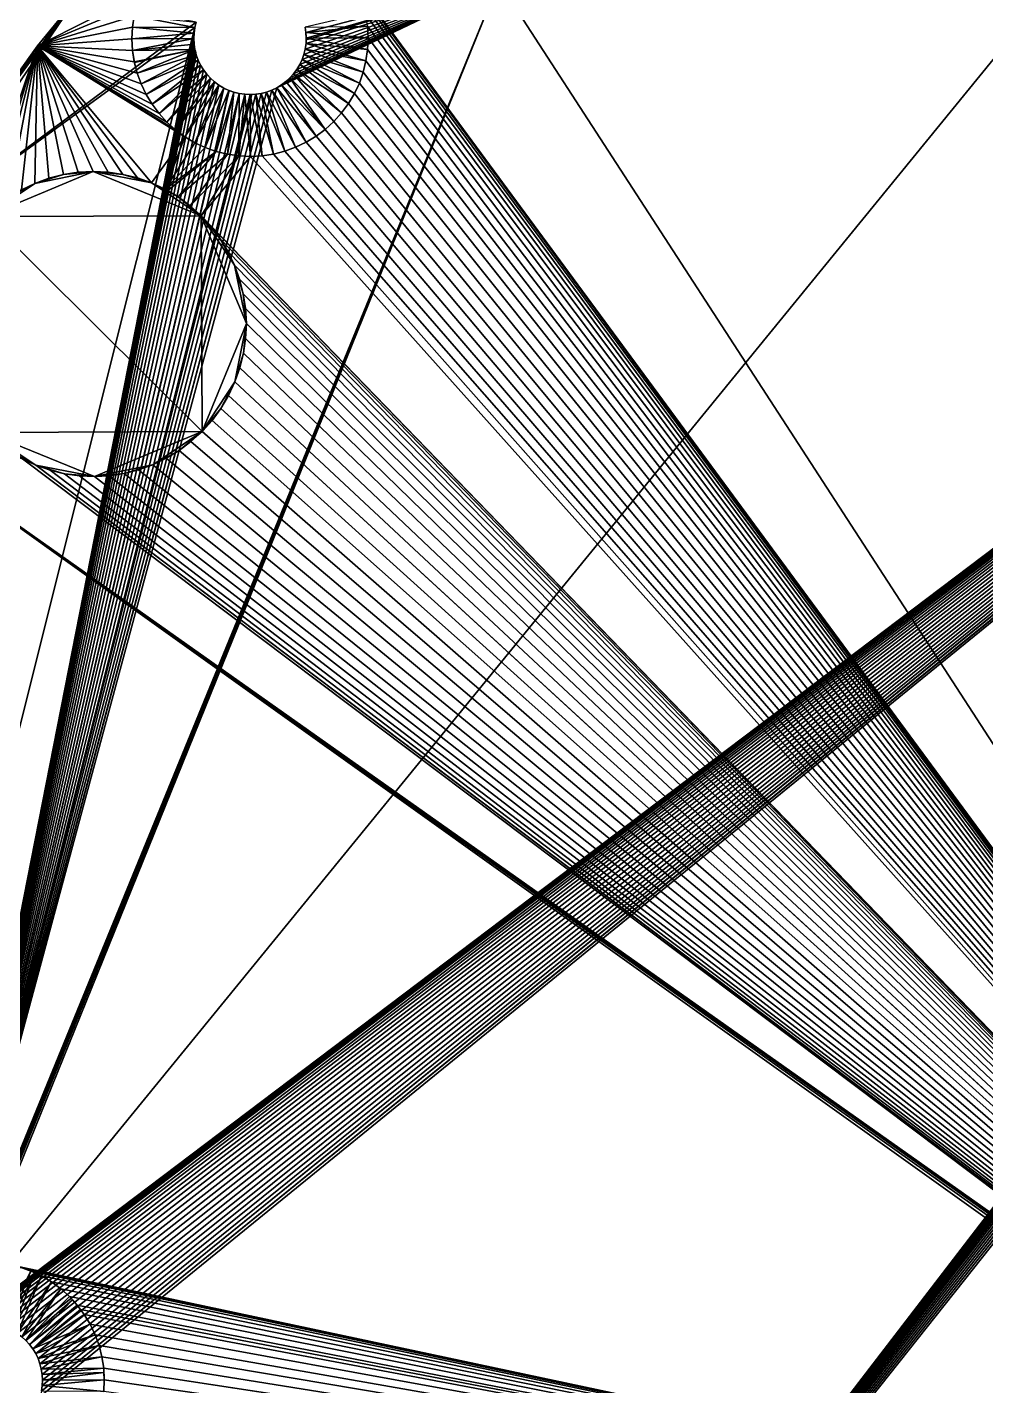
# Model space of a CAD drawing. Extents: x -90 to 90, y -51 to 49.
# Drawn here: x -67.34 to -41.26, y -10.29 to 26.67 of the extents above; entities that cross this region are included whole.
import ezdxf

# ---------------------------------------------------------------- set-up
doc = ezdxf.new("R2010")
doc.units = 0

msp = doc.modelspace()

# ---------------------------------------------------------------- linework, layer by layer
for points in [[(-69.427, -8.961, 2), (-8.214, 37.324, 2), (-21.964, 49.2, 2)], [(-69.427, -8.961, 2), (-21.964, 49.2, 2), (-54.504, 27.905, 2)], [(-25.421, -16.936, 0), (-54.504, 27.905, 0), (-28.577, 48.347, 0)], [(-69.427, -8.961, 2), (-69.306, -8.871, 2), (-8.214, 37.324, 2)], [(-69.306, -8.871, 2), (-69.247, -8.835, 2), (-8.214, 37.324, 2)], [(-69.247, -8.835, 2), (-69.178, -8.793, 2), (-8.214, 37.324, 2)], [(-69.178, -8.793, 2), (-69.042, -8.728, 2), (-8.214, 37.324, 2)], [(-69.042, -8.728, 2), (-68.901, -8.677, 2), (-8.214, 37.324, 2)], [(-68.901, -8.677, 2), (-68.883, -8.673, 2), (-8.214, 37.324, 2)], [(-68.883, -8.673, 2), (-68.756, -8.64, 2), (-8.214, 37.324, 2)], [(-68.756, -8.64, 2), (-68.607, -8.618, 2), (-8.214, 37.324, 2)], [(-68.607, -8.618, 2), (-68.457, -8.61, 2), (-8.214, 37.324, 2)], [(-68.457, -8.61, 2), (-68.307, -8.616, 2), (-8.214, 37.324, 2)], [(-68.307, -8.616, 2), (-68.159, -8.638, 2), (-8.214, 37.324, 2)], [(-68.159, -8.638, 2), (-68.013, -8.674, 2), (-8.214, 37.324, 2)], [(-68.013, -8.674, 2), (-67.871, -8.724, 2), (-8.214, 37.324, 2)], [(-67.871, -8.724, 2), (-67.735, -8.788, 2), (-8.214, 37.324, 2)], [(-67.735, -8.788, 2), (-67.606, -8.864, 2), (-8.214, 37.324, 2)], [(-67.606, -8.864, 2), (-67.485, -8.953, 2), (-8.214, 37.324, 2)], [(-67.485, -8.953, 2), (-67.374, -9.054, 2), (-8.214, 37.324, 2)], [(-67.374, -9.054, 2), (-67.273, -9.165, 2), (-8.214, 37.324, 2)], [(-67.273, -9.165, 2), (-67.183, -9.285, 2), (-8.214, 37.324, 2)], [(-67.183, -9.285, 2), (-67.105, -9.413, 2), (-8.214, 37.324, 2)], [(-67.105, -9.413, 2), (-67.04, -9.549, 2), (-8.214, 37.324, 2)], [(-67.04, -9.549, 2), (-66.989, -9.69, 2), (-8.214, 37.324, 2)], [(-66.989, -9.69, 2), (-66.952, -9.835, 2), (-8.214, 37.324, 2)], [(-66.986, -10.578, 2), (-63.477, -34.648, 2), (-8.425, 37.112, 2)], [(-66.95, -10.432, 2), (-66.986, -10.578, 2), (-8.425, 37.112, 2)], [(-66.952, -9.835, 2), (-66.929, -9.984, 2), (-8.214, 37.324, 2)], [(-66.95, -10.432, 2), (-8.425, 37.112, 2), (-8.324, 37.223, 2)], [(-66.928, -10.284, 2), (-66.95, -10.432, 2), (-8.324, 37.223, 2)], [(-66.929, -9.984, 2), (-66.922, -10.134, 2), (-8.214, 37.324, 2)], [(-66.928, -10.284, 2), (-8.324, 37.223, 2), (-8.214, 37.324, 2)], [(-66.922, -10.134, 2), (-66.928, -10.284, 2), (-8.214, 37.324, 2)], [(-63.477, -34.648, 2), (-8.514, 36.991, 2), (-8.425, 37.112, 2)], [(-63.477, -34.648, 2), (-8.591, 36.862, 2), (-8.514, 36.991, 2)], [(-63.477, -34.648, 2), (-8.654, 36.726, 2), (-8.591, 36.862, 2)], [(-63.477, -34.648, 2), (-8.704, 36.584, 2), (-8.654, 36.726, 2)], [(-63.477, -34.648, 2), (-8.74, 36.438, 2), (-8.704, 36.584, 2)], [(-63.477, -34.648, 2), (-8.762, 36.29, 2), (-8.74, 36.438, 2)], [(-63.477, -34.648, 2), (-8.768, 36.14, 2), (-8.762, 36.29, 2)], [(-63.477, -34.648, 2), (-8.761, 35.99, 2), (-8.768, 36.14, 2)], [(-63.477, -34.648, 2), (-8.738, 35.841, 2), (-8.761, 35.99, 2)], [(-63.477, -34.648, 2), (-8.701, 35.696, 2), (-8.738, 35.841, 2)], [(-63.477, -34.648, 2), (-8.65, 35.555, 2), (-8.701, 35.696, 2)], [(-63.477, -34.648, 2), (-8.585, 35.419, 2), (-8.65, 35.555, 2)], [(-63.477, -34.648, 2), (-8.507, 35.291, 2), (-8.585, 35.419, 2)], [(-63.477, -34.648, 2), (-8.418, 35.17, 2), (-8.507, 35.291, 2)], [(-63.477, -34.648, 2), (-8.316, 35.059, 2), (-8.418, 35.17, 2)], [(-63.477, -34.648, 2), (-8.205, 34.959, 2), (-8.316, 35.059, 2)], [(-63.477, -34.648, 2), (-2.705, 26.198, 2), (-8.205, 34.959, 2)], [(-67.053, 26.169, 0), (-66.003, 27.457, 0), (-65.073, 28.424, 0)], [(-67.053, 26.169, 0), (-65.073, 28.424, 0), (-64.248, 27.587, 0)], [(-25.421, -16.936, 0), (-58.447, 27.894, 0), (-58.61, 28.164, 0)], [(-25.421, -16.936, 0), (-58.61, 28.164, 0), (-54.504, 27.905, 0)], [(-69.867, -9.559, 2), (-69.804, -9.423, 2), (-54.504, 27.905, 2)], [(-69.867, -9.559, 2), (-54.504, 27.905, 2), (-60.549, 25.022, 2)], [(-69.804, -9.423, 2), (-69.727, -9.294, 2), (-54.504, 27.905, 2)], [(-69.727, -9.294, 2), (-69.638, -9.173, 2), (-54.504, 27.905, 2)], [(-69.638, -9.173, 2), (-69.624, -9.158, 2), (-54.504, 27.905, 2)], [(-69.624, -9.158, 2), (-69.537, -9.062, 2), (-54.504, 27.905, 2)], [(-69.537, -9.062, 2), (-69.441, -8.974, 2), (-54.504, 27.905, 2)], [(-69.441, -8.974, 2), (-69.427, -8.961, 2), (-54.504, 27.905, 2)], [(-54.504, 27.905, 2), (-60.42, 25.1, 2), (-60.549, 25.022, 2)], [(-54.504, 27.905, 2), (-60.3, 25.19, 2), (-60.42, 25.1, 2)], [(-54.504, 27.905, 2), (-60.189, 25.291, 2), (-60.3, 25.19, 2)], [(-54.504, 27.905, 2), (-60.089, 25.403, 2), (-60.189, 25.291, 2)], [(-54.504, 27.905, 2), (-60, 25.524, 2), (-60.089, 25.403, 2)], [(-54.504, 27.905, 2), (-59.923, 25.653, 2), (-60, 25.524, 2)], [(-54.504, 27.905, 2), (-59.859, 25.789, 2), (-59.923, 25.653, 2)], [(-54.504, 27.905, 2), (-59.809, 25.93, 2), (-59.859, 25.789, 2)], [(-54.504, 27.905, 2), (-59.773, 26.076, 2), (-59.809, 25.93, 2)], [(-54.504, 27.905, 2), (-59.776, 26.673, 2), (-59.753, 26.525, 2)], [(-54.504, 27.905, 2), (-59.752, 26.225, 2), (-59.773, 26.076, 2)], [(-54.504, 27.905, 2), (-59.753, 26.525, 2), (-59.745, 26.375, 2)], [(-54.504, 27.905, 2), (-59.747, 26.326, 2), (-59.752, 26.225, 2)], [(-54.504, 27.905, 2), (-59.745, 26.375, 2), (-59.747, 26.326, 2)], [(-25.421, -16.936, 0), (-58.311, 27.61, 0), (-58.447, 27.894, 0)], [(-66.003, 27.457, 2), (-68.738, 23.72, 2), (-70.21, 21.256, 2)], [(-62.741, 26.808, 2), (-66.003, 27.457, 2), (-70.21, 21.256, 2)], [(-66.003, 27.457, 2), (-68.234, 24.523, 2), (-68.738, 23.72, 2)], [(-66.003, 27.457, 2), (-67.053, 26.169, 2), (-68.234, 24.523, 2)], [(-67.053, 26.169, 0), (-64.248, 27.587, 0), (-64.353, 27.29, 0)], [(-66.003, 27.457, 0), (-67.053, 26.169, 0), (-67.053, 26.169, 2)], [(-66.003, 27.457, 0), (-67.053, 26.169, 2), (-66.003, 27.457, 2)], [(-25.421, -16.936, 0), (-58.204, 27.313, 0), (-58.311, 27.61, 0)], [(-67.053, 26.169, 0), (-64.353, 27.29, 0), (-64.429, 26.984, 0)], [(-67.053, 26.169, 0), (-64.429, 26.984, 0), (-64.474, 26.672, 0)], [(-62.777, 26.662, 1.2), (-64.474, 26.672, 0), (-64.429, 26.984, 0)], [(-62.741, 26.808, 1.2), (-62.777, 26.662, 1.2), (-64.429, 26.984, 0)], [(-25.609, -16.684, 0), (-58.126, 27.008, 0), (-58.204, 27.313, 0)], [(-25.421, -16.936, 0), (-25.609, -16.684, 0), (-58.204, 27.313, 0)], [(-25.609, -16.684, 0), (-58.079, 26.696), (-58.126, 27.008, 0)], [(-62.777, 26.662, 2), (-70.21, 21.256, 2), (-70.732, -5.062, 2)], [(-69.953, -9.847, 2), (-62.777, 26.662, 2), (-70.732, -5.062, 2)], [(-62.777, 26.662, 2), (-62.741, 26.808, 2), (-70.21, 21.256, 2)], [(-69.953, -9.847, 2), (-62.798, 26.513, 2), (-62.777, 26.662, 2)], [(-67.053, 26.169, 0), (-64.474, 26.672, 0), (-64.488, 26.357, 0)], [(-62.798, 26.513, 1.2), (-64.488, 26.357, 0), (-64.474, 26.672, 0)], [(-62.777, 26.662, 1.2), (-62.798, 26.513, 1.2), (-64.474, 26.672, 0)], [(-62.777, 26.662, 2), (-62.798, 26.513, 2), (-62.798, 26.513, 1.2)], [(-62.777, 26.662, 2), (-62.798, 26.513, 1.2), (-62.777, 26.662, 1.2)], [(-62.741, 26.808, 2), (-62.777, 26.662, 2), (-62.777, 26.662, 1.2)], [(-62.741, 26.808, 2), (-62.777, 26.662, 1.2), (-62.741, 26.808, 1.2)], [(-59.776, 26.673, 1.2), (-58.079, 26.696), (-59.753, 26.525, 1.2)], [(-59.753, 26.525, 1.2), (-59.753, 26.525, 2), (-59.776, 26.673, 2)], [(-59.753, 26.525, 1.2), (-59.776, 26.673, 2), (-59.776, 26.673, 1.2)], [(-59.753, 26.525, 1.2), (-58.079, 26.696), (-58.062, 26.381)], [(-25.609, -16.684, 0), (-58.062, 26.381), (-58.079, 26.696)], [(-69.953, -9.847, 2), (-62.805, 26.363, 2), (-62.798, 26.513, 2)], [(-69.953, -9.847, 2), (-62.797, 26.213, 2), (-62.805, 26.363, 2)], [(-67.053, 26.169, 0), (-64.488, 26.357, 0), (-64.471, 26.042, 0)], [(-62.798, 26.513, 1.2), (-62.805, 26.363, 1.2), (-64.488, 26.357, 0)], [(-62.805, 26.363, 1.2), (-64.471, 26.042, 0), (-64.488, 26.357, 0)], [(-62.805, 26.363, 1.2), (-62.797, 26.213, 1.2), (-64.471, 26.042, 0)], [(-62.798, 26.513, 2), (-62.805, 26.363, 2), (-62.805, 26.363, 1.2)], [(-62.798, 26.513, 2), (-62.805, 26.363, 1.2), (-62.798, 26.513, 1.2)], [(-62.805, 26.363, 1.2), (-62.805, 26.363, 2), (-62.797, 26.213, 2)], [(-62.805, 26.363, 1.2), (-62.797, 26.213, 2), (-62.797, 26.213, 1.2)], [(-59.753, 26.525, 2), (-59.747, 26.408, 2), (-59.745, 26.375, 2)], [(-59.747, 26.408, 2), (-59.753, 26.525, 2), (-59.753, 26.525, 1.2)], [(-59.753, 26.525, 1.2), (-59.745, 26.375, 1.2), (-59.745, 26.375, 2)], [(-59.747, 26.408, 2), (-59.753, 26.525, 1.2), (-59.745, 26.375, 2)], [(-59.753, 26.525, 1.2), (-58.062, 26.381), (-59.745, 26.375, 1.2)], [(-59.747, 26.326, 2), (-59.745, 26.375, 1.2), (-59.752, 26.225, 1.2)], [(-59.745, 26.375, 1.2), (-58.076, 26.066, 0), (-59.752, 26.225, 1.2)], [(-59.752, 26.225, 1.2), (-59.752, 26.225, 2), (-59.747, 26.326, 2)], [(-59.747, 26.326, 2), (-59.745, 26.375, 2), (-59.745, 26.375, 1.2)], [(-59.745, 26.375, 1.2), (-58.062, 26.381), (-58.076, 26.066, 0)], [(-25.609, -16.684, 0), (-58.076, 26.066, 0), (-58.062, 26.381)], [(-70.21, 21.256, 0), (-68.738, 23.72, 0), (-67.053, 26.169, 0)], [(-68.743, 21.216, 0), (-70.21, 21.256, 0), (-67.053, 26.169, 0)], [(-69.953, -9.847, 2), (-62.785, 26.132, 2), (-62.797, 26.213, 2)], [(-69.953, -9.847, 2), (-62.775, 26.065, 2), (-62.785, 26.132, 2)], [(-69.953, -9.847, 2), (-62.762, 26.017, 2), (-62.775, 26.065, 2)], [(-69.953, -9.847, 2), (-62.738, 25.919, 2), (-62.762, 26.017, 2)], [(-69.953, -9.847, 2), (-62.686, 25.778, 2), (-62.738, 25.919, 2)], [(-68.471, 21.519, 0), (-68.743, 21.216, 0), (-67.053, 26.169, 0)], [(-68.738, 23.72, 0), (-68.234, 24.523, 0), (-67.053, 26.169, 0)], [(-68.17, 21.793, 0), (-68.471, 21.519, 0), (-67.053, 26.169, 0)], [(-67.053, 26.169, 0), (-68.234, 24.523, 0), (-68.234, 24.523, 2)], [(-67.053, 26.169, 0), (-68.234, 24.523, 2), (-67.053, 26.169, 2)], [(-67.844, 22.037), (-68.17, 21.793, 0), (-67.053, 26.169, 0)], [(-67.495, 22.248, 0), (-67.844, 22.037), (-67.053, 26.169, 0)], [(-67.128, 22.423, 0), (-67.495, 22.248, 0), (-67.053, 26.169, 0)], [(-66.745, 22.562, 0), (-67.128, 22.423, 0), (-67.053, 26.169, 0)], [(-67.053, 26.169, 0), (-64.471, 26.042, 0), (-64.424, 25.73, 0)], [(-67.053, 26.169, 0), (-64.424, 25.73, 0), (-64.346, 25.425, 0)], [(-66.35, 22.662, 0), (-66.745, 22.562, 0), (-67.053, 26.169, 0)], [(-67.053, 26.169, 0), (-64.346, 25.425, 0), (-64.239, 25.128, 0)], [(-67.053, 26.169, 0), (-64.239, 25.128, 0), (-64.103, 24.844, 0)], [(-65.948, 22.724, 0), (-66.35, 22.662, 0), (-67.053, 26.169, 0)], [(-65.541, 22.745, 0), (-65.948, 22.724, 0), (-67.053, 26.169, 0)], [(-67.053, 26.169, 0), (-64.103, 24.844, 0), (-63.94, 24.574, 0)], [(-67.053, 26.169, 0), (-63.94, 24.574, 0), (-63.751, 24.321, 0)], [(-65.134, 22.727, 0), (-65.541, 22.745, 0), (-67.053, 26.169, 0)], [(-64.731, 22.669, 0), (-65.134, 22.727, 0), (-67.053, 26.169, 0)], [(-67.053, 26.169, 0), (-63.751, 24.321, 0), (-63.538, 24.089, 0)], [(-67.053, 26.169, 0), (-63.538, 24.089, 0), (-63.304, 23.878, 0)], [(-64.336, 22.571, 0), (-64.731, 22.669, 0), (-67.053, 26.169, 0)], [(-63.952, 22.435, 0), (-64.336, 22.571, 0), (-67.053, 26.169, 0)], [(-67.053, 26.169, 0), (-63.304, 23.878, 0), (-63.05, 23.691, 0)], [(-63.952, 22.435, 0), (-67.053, 26.169, 0), (-63.05, 23.691, 0)], [(-64.471, 26.042, 0), (-62.797, 26.213, 1.2), (-62.775, 26.065, 1.2)], [(-64.471, 26.042, 0), (-62.775, 26.065, 1.2), (-64.424, 25.73, 0)], [(-64.471, 26.042, 0), (-64.429, 25.763, 0), (-64.424, 25.73, 0)], [(-64.424, 25.73, 0), (-64.429, 25.763, 0), (-64.471, 26.042, 0)], [(-64.42, 25.714, 0), (-64.424, 25.73, 0), (-62.775, 26.065, 1.2)], [(-64.42, 25.714, 0), (-62.775, 26.065, 1.2), (-64.346, 25.425, 0)], [(-62.775, 26.065, 1.2), (-62.738, 25.919, 1.2), (-64.346, 25.425, 0)], [(-62.738, 25.919, 1.2), (-64.239, 25.128, 0), (-64.346, 25.425, 0)], [(-62.738, 25.919, 1.2), (-62.686, 25.778, 1.2), (-64.239, 25.128, 0)], [(-63.477, -34.648, 2), (-28.812, -17.385, 2), (-2.705, 26.198, 2)], [(-62.797, 26.213, 1.2), (-62.797, 26.213, 2), (-62.785, 26.132, 2)], [(-62.785, 26.132, 2), (-62.775, 26.065, 1.2), (-62.797, 26.213, 1.2)], [(-62.785, 26.132, 2), (-62.775, 26.065, 2), (-62.775, 26.065, 1.2)], [(-62.738, 25.919, 1.2), (-62.775, 26.065, 1.2), (-62.775, 26.065, 2)], [(-62.775, 26.065, 2), (-62.762, 26.017, 2), (-62.738, 25.919, 2)], [(-62.775, 26.065, 2), (-62.738, 25.919, 2), (-62.738, 25.919, 1.2)], [(-62.738, 25.919, 1.2), (-62.738, 25.919, 2), (-62.686, 25.778, 2)], [(-62.738, 25.919, 1.2), (-62.686, 25.778, 2), (-62.686, 25.778, 1.2)], [(-59.859, 25.789, 1.2), (-59.859, 25.789, 2), (-59.809, 25.93, 2)], [(-59.859, 25.789, 1.2), (-59.809, 25.93, 2), (-59.809, 25.93, 1.2)], [(-59.809, 25.93, 1.2), (-58.302, 25.151, 0), (-59.859, 25.789, 1.2)], [(-59.809, 25.93, 1.2), (-59.809, 25.93, 2), (-59.773, 26.076, 2)], [(-59.809, 25.93, 1.2), (-59.773, 26.076, 2), (-59.773, 26.076, 1.2)], [(-59.773, 26.076, 1.2), (-58.197, 25.448, 0), (-59.809, 25.93, 1.2)], [(-59.809, 25.93, 1.2), (-58.197, 25.448, 0), (-58.302, 25.151, 0)], [(-59.773, 26.076, 1.2), (-59.773, 26.076, 2), (-59.752, 26.225, 2)], [(-59.773, 26.076, 1.2), (-59.752, 26.225, 2), (-59.752, 26.225, 1.2)], [(-59.752, 26.225, 1.2), (-58.122, 25.754, 0), (-59.773, 26.076, 1.2)], [(-59.773, 26.076, 1.2), (-58.122, 25.754, 0), (-58.197, 25.448, 0)], [(-59.752, 26.225, 1.2), (-58.076, 26.066, 0), (-58.122, 25.754, 0)], [(-25.609, -16.684, 0), (-58.122, 25.754, 0), (-58.076, 26.066, 0)], [(-69.953, -9.847, 2), (-62.622, 25.643, 2), (-62.686, 25.778, 2)], [(-69.953, -9.847, 2), (-62.544, 25.514, 2), (-62.622, 25.643, 2)], [(-69.953, -9.847, 2), (-62.454, 25.394, 2), (-62.544, 25.514, 2)], [(-64.424, 25.73, 0), (-64.42, 25.714, 0), (-64.346, 25.425, 0)], [(-62.686, 25.778, 1.2), (-64.103, 24.844, 0), (-64.239, 25.128, 0)], [(-62.686, 25.778, 1.2), (-62.622, 25.643, 1.2), (-64.103, 24.844, 0)], [(-62.622, 25.643, 1.2), (-63.94, 24.574, 0), (-64.103, 24.844, 0)], [(-62.622, 25.643, 1.2), (-62.544, 25.514, 1.2), (-63.94, 24.574, 0)], [(-62.544, 25.514, 1.2), (-63.751, 24.321, 0), (-63.94, 24.574, 0)], [(-62.544, 25.514, 1.2), (-62.454, 25.394, 1.2), (-63.751, 24.321, 0)], [(-62.686, 25.778, 1.2), (-62.686, 25.778, 2), (-62.622, 25.643, 2)], [(-62.686, 25.778, 1.2), (-62.622, 25.643, 2), (-62.622, 25.643, 1.2)], [(-62.622, 25.643, 1.2), (-62.622, 25.643, 2), (-62.544, 25.514, 2)], [(-62.622, 25.643, 1.2), (-62.544, 25.514, 2), (-62.544, 25.514, 1.2)], [(-62.454, 25.394, 2), (-62.467, 25.412, 2), (-62.544, 25.514, 2)], [(-62.544, 25.514, 1.2), (-62.544, 25.514, 2), (-62.467, 25.412, 2)], [(-62.467, 25.412, 2), (-62.454, 25.394, 1.2), (-62.544, 25.514, 1.2)], [(-60.089, 25.403, 1.2), (-60.089, 25.403, 2), (-60, 25.524, 2)], [(-60.089, 25.403, 1.2), (-60, 25.524, 2), (-60, 25.524, 1.2)], [(-60, 25.524, 1.2), (-58.784, 24.34, 0), (-60.089, 25.403, 1.2)], [(-60, 25.524, 1.2), (-60, 25.524, 2), (-59.923, 25.653, 2)], [(-60, 25.524, 1.2), (-59.923, 25.653, 2), (-59.923, 25.653, 1.2)], [(-59.923, 25.653, 1.2), (-58.597, 24.594, 0), (-60, 25.524, 1.2)], [(-60, 25.524, 1.2), (-58.597, 24.594, 0), (-58.784, 24.34, 0)], [(-59.923, 25.653, 1.2), (-59.923, 25.653, 2), (-59.859, 25.789, 2)], [(-59.923, 25.653, 1.2), (-59.859, 25.789, 2), (-59.859, 25.789, 1.2)], [(-59.859, 25.789, 1.2), (-58.436, 24.865, 0), (-59.923, 25.653, 1.2)], [(-59.923, 25.653, 1.2), (-58.436, 24.865, 0), (-58.597, 24.594, 0)], [(-59.859, 25.789, 1.2), (-58.302, 25.151, 0), (-58.436, 24.865, 0)], [(-25.609, -16.684, 0), (-58.197, 25.448, 0), (-58.122, 25.754, 0)], [(-69.953, -9.847, 2), (-62.353, 25.283, 2), (-62.454, 25.394, 2)], [(-69.953, -9.847, 2), (-62.241, 25.183, 2), (-62.353, 25.283, 2)], [(-69.953, -9.847, 2), (-62.12, 25.094, 2), (-62.241, 25.183, 2)], [(-62.454, 25.394, 1.2), (-63.538, 24.089, 0), (-63.751, 24.321, 0)], [(-62.454, 25.394, 1.2), (-62.353, 25.283, 1.2), (-63.538, 24.089, 0)], [(-62.353, 25.283, 1.2), (-63.304, 23.878, 0), (-63.538, 24.089, 0)], [(-62.353, 25.283, 1.2), (-62.241, 25.183, 1.2), (-63.304, 23.878, 0)], [(-62.241, 25.183, 1.2), (-63.05, 23.691, 0), (-63.304, 23.878, 0)], [(-62.241, 25.183, 1.2), (-62.12, 25.094, 1.2), (-63.05, 23.691, 0)], [(-62.467, 25.412, 2), (-62.454, 25.394, 2), (-62.454, 25.394, 1.2)], [(-62.353, 25.283, 2), (-62.443, 25.382, 2), (-62.454, 25.394, 2)], [(-62.454, 25.394, 2), (-62.443, 25.382, 2), (-62.353, 25.283, 2)], [(-62.353, 25.283, 2), (-62.353, 25.283, 1.2), (-62.454, 25.394, 1.2)], [(-62.353, 25.283, 2), (-62.454, 25.394, 1.2), (-62.454, 25.394, 2)], [(-62.353, 25.283, 1.2), (-62.353, 25.283, 2), (-62.241, 25.183, 2)], [(-62.353, 25.283, 1.2), (-62.241, 25.183, 2), (-62.241, 25.183, 1.2)], [(-62.241, 25.183, 1.2), (-62.241, 25.183, 2), (-62.12, 25.094, 2)], [(-62.241, 25.183, 1.2), (-62.12, 25.094, 2), (-62.12, 25.094, 1.2)], [(-60.42, 25.1, 1.2), (-60.42, 25.1, 2), (-60.3, 25.19, 2)], [(-60.42, 25.1, 1.2), (-60.3, 25.19, 2), (-60.3, 25.19, 1.2)], [(-60.42, 25.1, 1.2), (-60.3, 25.19, 1.2), (-59.227, 23.893, 0)], [(-60.3, 25.19, 1.2), (-60.3, 25.19, 2), (-60.189, 25.291, 2)], [(-60.3, 25.19, 1.2), (-60.189, 25.291, 2), (-60.189, 25.291, 1.2)], [(-60.189, 25.291, 1.2), (-59.227, 23.893, 0), (-60.3, 25.19, 1.2)], [(-60.189, 25.291, 1.2), (-60.189, 25.291, 2), (-60.089, 25.403, 2)], [(-60.189, 25.291, 1.2), (-60.089, 25.403, 2), (-60.089, 25.403, 1.2)], [(-60.089, 25.403, 1.2), (-58.995, 24.106, 0), (-60.189, 25.291, 1.2)], [(-60.189, 25.291, 1.2), (-58.995, 24.106, 0), (-59.227, 23.893, 0)], [(-60.089, 25.403, 1.2), (-58.784, 24.34, 0), (-58.995, 24.106, 0)], [(-25.609, -16.684, 0), (-58.436, 24.865, 0), (-58.302, 25.151, 0)], [(-25.609, -16.684, 0), (-58.302, 25.151, 0), (-58.197, 25.448, 0)], [(-69.953, -9.847, 2), (-61.991, 25.017, 2), (-62.12, 25.094, 2)], [(-69.953, -9.847, 2), (-61.855, 24.953, 2), (-61.991, 25.017, 2)], [(-69.953, -9.847, 2), (-61.842, 24.948, 2), (-61.855, 24.953, 2)], [(-69.953, -9.847, 2), (-61.714, 24.903, 2), (-61.842, 24.948, 2)], [(-69.953, -9.847, 2), (-61.568, 24.867, 2), (-61.714, 24.903, 2)], [(-69.953, -9.847, 2), (-69.917, -9.701, 2), (-61.568, 24.867, 2)], [(-69.917, -9.701, 2), (-69.867, -9.559, 2), (-60.684, 24.958, 2)], [(-69.917, -9.701, 2), (-60.684, 24.958, 2), (-60.826, 24.907, 2)], [(-69.917, -9.701, 2), (-60.826, 24.907, 2), (-60.971, 24.87, 2)], [(-69.917, -9.701, 2), (-60.971, 24.87, 2), (-61.119, 24.847, 2)], [(-69.917, -9.701, 2), (-61.419, 24.846, 2), (-61.568, 24.867, 2)], [(-69.917, -9.701, 2), (-61.119, 24.847, 2), (-61.228, 24.841, 2)], [(-69.917, -9.701, 2), (-61.269, 24.839, 2), (-61.419, 24.846, 2)], [(-69.917, -9.701, 2), (-61.228, 24.841, 2), (-61.269, 24.839, 2)], [(-69.867, -9.559, 2), (-60.549, 25.022, 2), (-60.684, 24.958, 2)], [(-62.12, 25.094, 1.2), (-62.779, 23.53), (-63.05, 23.691, 0)], [(-62.12, 25.094, 1.2), (-61.991, 25.017, 1.2), (-62.779, 23.53)], [(-61.991, 25.017, 1.2), (-62.494, 23.396, 0), (-62.779, 23.53)], [(-61.991, 25.017, 1.2), (-61.855, 24.953, 1.2), (-62.494, 23.396, 0)], [(-61.855, 24.953, 1.2), (-62.196, 23.291, 0), (-62.494, 23.396, 0)], [(-61.855, 24.953, 1.2), (-61.714, 24.903, 1.2), (-62.196, 23.291, 0)], [(-61.714, 24.903, 1.2), (-61.89, 23.215, 0), (-62.196, 23.291, 0)], [(-61.991, 25.017, 2), (-62.017, 25.032, 2), (-62.12, 25.094, 2)], [(-62.12, 25.094, 1.2), (-62.12, 25.094, 2), (-62.017, 25.032, 2)], [(-62.017, 25.032, 2), (-61.991, 25.017, 1.2), (-62.12, 25.094, 1.2)], [(-62.017, 25.032, 2), (-61.991, 25.017, 2), (-61.991, 25.017, 1.2)], [(-61.855, 24.953, 2), (-61.855, 24.953, 1.2), (-61.991, 25.017, 1.2)], [(-61.855, 24.953, 2), (-61.991, 25.017, 1.2), (-61.991, 25.017, 2)], [(-61.714, 24.903, 1.2), (-61.568, 24.867, 1.2), (-61.89, 23.215, 0)], [(-61.568, 24.867, 1.2), (-61.578, 23.17, 0), (-61.89, 23.215, 0)], [(-61.855, 24.953, 2), (-61.842, 24.948, 2), (-61.714, 24.903, 2)], [(-61.714, 24.903, 2), (-61.714, 24.903, 1.2), (-61.855, 24.953, 1.2)], [(-61.714, 24.903, 2), (-61.855, 24.953, 1.2), (-61.855, 24.953, 2)], [(-61.714, 24.903, 1.2), (-61.714, 24.903, 2), (-61.568, 24.867, 2)], [(-61.714, 24.903, 1.2), (-61.568, 24.867, 2), (-61.568, 24.867, 1.2)], [(-61.568, 24.867, 1.2), (-61.419, 24.846, 1.2), (-61.578, 23.17, 0)], [(-61.419, 24.846, 1.2), (-61.263, 23.156, 0), (-61.578, 23.17, 0)], [(-61.568, 24.867, 1.2), (-61.568, 24.867, 2), (-61.419, 24.846, 2)], [(-61.568, 24.867, 1.2), (-61.419, 24.846, 2), (-61.419, 24.846, 1.2)], [(-61.269, 24.839, 2), (-61.298, 24.84, 2), (-61.419, 24.846, 2)], [(-61.419, 24.846, 1.2), (-61.419, 24.846, 2), (-61.298, 24.84, 2)], [(-61.298, 24.84, 2), (-61.269, 24.839, 1.2), (-61.419, 24.846, 1.2)], [(-61.419, 24.846, 1.2), (-61.269, 24.839, 1.2), (-61.263, 23.156, 0)], [(-61.298, 24.84, 2), (-61.269, 24.839, 2), (-61.269, 24.839, 1.2)], [(-61.269, 24.839, 2), (-61.228, 24.841, 2), (-61.119, 24.847, 2)], [(-61.119, 24.847, 2), (-61.119, 24.847, 1.2), (-61.269, 24.839, 1.2)], [(-61.119, 24.847, 2), (-61.269, 24.839, 1.2), (-61.269, 24.839, 2)], [(-61.269, 24.839, 1.2), (-61.119, 24.847, 1.2), (-60.948, 23.173, 0)], [(-61.269, 24.839, 1.2), (-60.948, 23.173, 0), (-61.263, 23.156, 0)], [(-61.119, 24.847, 1.2), (-61.119, 24.847, 2), (-60.971, 24.87, 2)], [(-61.119, 24.847, 1.2), (-60.971, 24.87, 2), (-60.971, 24.87, 1.2)], [(-61.119, 24.847, 1.2), (-60.971, 24.87, 1.2), (-60.636, 23.22, 0)], [(-61.119, 24.847, 1.2), (-60.636, 23.22, 0), (-60.948, 23.173, 0)], [(-60.971, 24.87, 1.2), (-60.971, 24.87, 2), (-60.826, 24.907, 2)], [(-60.971, 24.87, 1.2), (-60.826, 24.907, 2), (-60.826, 24.907, 1.2)], [(-60.971, 24.87, 1.2), (-60.826, 24.907, 1.2), (-60.331, 23.298, 0)], [(-60.971, 24.87, 1.2), (-60.331, 23.298, 0), (-60.636, 23.22, 0)], [(-60.826, 24.907, 1.2), (-60.826, 24.907, 2), (-60.684, 24.958, 2)], [(-60.826, 24.907, 1.2), (-60.684, 24.958, 2), (-60.684, 24.958, 1.2)], [(-60.826, 24.907, 1.2), (-60.684, 24.958, 1.2), (-60.034, 23.405)], [(-60.826, 24.907, 1.2), (-60.034, 23.405), (-60.331, 23.298, 0)], [(-60.684, 24.958, 1.2), (-60.684, 24.958, 2), (-60.549, 25.022, 2)], [(-60.684, 24.958, 1.2), (-60.549, 25.022, 2), (-60.549, 25.022, 1.2)], [(-60.684, 24.958, 1.2), (-60.549, 25.022, 1.2), (-59.75, 23.541, 0)], [(-60.684, 24.958, 1.2), (-59.75, 23.541, 0), (-60.034, 23.405)], [(-60.549, 25.022, 1.2), (-60.549, 25.022, 2), (-60.42, 25.1, 2)], [(-60.549, 25.022, 1.2), (-60.42, 25.1, 2), (-60.42, 25.1, 1.2)], [(-60.549, 25.022, 1.2), (-60.42, 25.1, 1.2), (-59.48, 23.704, 0)], [(-60.549, 25.022, 1.2), (-59.48, 23.704, 0), (-59.75, 23.541, 0)], [(-60.42, 25.1, 1.2), (-59.227, 23.893, 0), (-59.48, 23.704, 0)], [(-25.609, -16.684, 0), (-58.597, 24.594, 0), (-58.436, 24.865, 0)], [(-25.609, -16.684, 0), (-58.784, 24.34, 0), (-58.597, 24.594, 0)], [(-25.609, -16.684, 0), (-59.227, 23.893, 0), (-58.995, 24.106, 0)], [(-25.609, -16.684, 0), (-58.995, 24.106, 0), (-58.784, 24.34, 0)], [(-63.583, 22.263, 0), (-63.952, 22.435, 0), (-63.05, 23.691, 0)], [(-63.583, 22.263, 0), (-63.05, 23.691, 0), (-62.779, 23.53)], [(-25.609, -16.684, 0), (-59.75, 23.541, 0), (-59.48, 23.704, 0)], [(-25.609, -16.684, 0), (-59.48, 23.704, 0), (-59.227, 23.893, 0)], [(-62.779, 23.53), (-62.494, 23.396, 0), (-63.583, 22.263, 0)], [(-62.494, 23.396, 0), (-62.196, 23.291, 0), (-63.583, 22.263, 0)], [(-62.196, 23.291, 0), (-63.518, 22.224, 0), (-63.583, 22.263, 0)], [(-63.233, 22.055, 0), (-63.518, 22.224, 0), (-62.196, 23.291, 0)], [(-63.233, 22.055, 0), (-62.196, 23.291, 0), (-61.89, 23.215, 0)], [(-25.609, -16.684, 0), (-60.636, 23.22, 0), (-60.331, 23.298, 0)], [(-25.609, -16.684, 0), (-60.331, 23.298, 0), (-60.034, 23.405)], [(-25.609, -16.684, 0), (-60.034, 23.405), (-59.75, 23.541, 0)], [(-62.905, 21.813, 0), (-63.233, 22.055, 0), (-61.89, 23.215, 0)], [(-62.905, 21.813, 0), (-61.89, 23.215, 0), (-61.578, 23.17, 0)], [(-62.602, 21.541, 0), (-62.905, 21.813, 0), (-61.578, 23.17, 0)], [(-62.602, 21.541, 0), (-61.578, 23.17, 0), (-61.263, 23.156, 0)], [(-25.822, -16.451, 0), (-62.602, 21.541, 0), (-61.263, 23.156, 0)], [(-25.822, -16.451, 0), (-61.263, 23.156, 0), (-60.948, 23.173, 0)], [(-25.609, -16.684, 0), (-60.948, 23.173, 0), (-60.636, 23.22, 0)], [(-25.609, -16.684, 0), (-25.822, -16.451, 0), (-60.948, 23.173, 0)], [(-68.471, 21.519, 0.2), (-67.128, 22.423, 0.2), (-65.541, 22.745, 0.2)], [(-68.471, 21.519, 0.2), (-65.541, 22.745, 0.2), (-62.602, 21.541, 0.2)], [(-67.128, 22.423, 0.2), (-66.35, 22.662, 0.2), (-65.541, 22.745, 0.2)], [(-67.128, 22.423, 0.2), (-66.745, 22.562, 0.2), (-66.35, 22.662, 0.2)], [(-67.128, 22.423, 0), (-66.745, 22.562, 0), (-66.745, 22.562, 0.2)], [(-67.128, 22.423, 0), (-66.745, 22.562, 0.2), (-67.128, 22.423, 0.2)], [(-66.745, 22.562, 0), (-66.35, 22.662, 0), (-66.35, 22.662, 0.2)], [(-66.745, 22.562, 0), (-66.35, 22.662, 0.2), (-66.745, 22.562, 0.2)], [(-66.35, 22.662, 0.2), (-65.948, 22.724, 0.2), (-65.541, 22.745, 0.2)], [(-66.35, 22.662, 0), (-65.948, 22.724, 0), (-65.948, 22.724, 0.2)], [(-66.35, 22.662, 0), (-65.948, 22.724, 0.2), (-66.35, 22.662, 0.2)], [(-65.948, 22.724, 0), (-65.541, 22.745, 0), (-65.541, 22.745, 0.2)], [(-65.948, 22.724, 0), (-65.541, 22.745, 0.2), (-65.948, 22.724, 0.2)], [(-65.541, 22.745, 0.2), (-65.541, 22.745, 0), (-65.134, 22.727, 0)], [(-65.541, 22.745, 0.2), (-65.134, 22.727, 0), (-65.134, 22.727, 0.2)], [(-65.541, 22.745, 0.2), (-65.134, 22.727, 0.2), (-64.731, 22.669, 0.2)], [(-65.541, 22.745, 0.2), (-64.731, 22.669, 0.2), (-63.952, 22.435, 0.2)], [(-65.541, 22.745, 0.2), (-63.952, 22.435, 0.2), (-62.602, 21.541, 0.2)], [(-65.134, 22.727, 0), (-64.731, 22.669, 0), (-64.731, 22.669, 0.2)], [(-65.134, 22.727, 0), (-64.731, 22.669, 0.2), (-65.134, 22.727, 0.2)], [(-64.731, 22.669, 0), (-64.336, 22.571, 0), (-64.336, 22.571, 0.2)], [(-64.731, 22.669, 0), (-64.336, 22.571, 0.2), (-64.731, 22.669, 0.2)], [(-64.731, 22.669, 0.2), (-64.336, 22.571, 0.2), (-63.952, 22.435, 0.2)], [(-64.336, 22.571, 0), (-63.952, 22.435, 0), (-63.952, 22.435, 0.2)], [(-64.336, 22.571, 0), (-63.952, 22.435, 0.2), (-64.336, 22.571, 0.2)], [(-68.471, 21.519, 0.2), (-67.844, 22.037, 0.2), (-67.128, 22.423, 0.2)], [(-67.844, 22.037, 0.2), (-67.495, 22.248, 0.2), (-67.128, 22.423, 0.2)], [(-67.495, 22.248, 0), (-67.128, 22.423, 0), (-67.128, 22.423, 0.2)], [(-67.495, 22.248, 0), (-67.128, 22.423, 0.2), (-67.495, 22.248, 0.2)], [(-63.952, 22.435, 0), (-63.583, 22.263, 0), (-63.583, 22.263, 0.2)], [(-63.952, 22.435, 0), (-63.583, 22.263, 0.2), (-63.952, 22.435, 0.2)], [(-63.952, 22.435, 0.2), (-63.583, 22.263, 0.2), (-63.233, 22.055, 0.2)], [(-63.952, 22.435, 0.2), (-63.233, 22.055, 0.2), (-62.602, 21.541, 0.2)], [(-63.583, 22.263, 0.2), (-63.583, 22.263, 0), (-63.518, 22.224, 0)], [(-63.518, 22.224, 0), (-63.233, 22.055, 0.2), (-63.583, 22.263, 0.2)], [(-63.518, 22.224, 0), (-63.233, 22.055, 0), (-63.233, 22.055, 0.2)], [(-63.233, 22.055, 0), (-62.905, 21.813, 0), (-62.905, 21.813, 0.2)], [(-63.233, 22.055, 0), (-62.905, 21.813, 0.2), (-63.233, 22.055, 0.2)], [(-63.233, 22.055, 0.2), (-62.905, 21.813, 0.2), (-62.602, 21.541, 0.2)], [(-62.905, 21.813, 0), (-62.602, 21.541, 0), (-62.602, 21.541, 0.2)], [(-62.905, 21.813, 0), (-62.602, 21.541, 0.2), (-62.905, 21.813, 0.2)], [(-68.471, 21.519, 0.2), (-62.602, 21.541, 0.2), (-62.58, 15.672, 0.2)], [(-62.58, 15.672, 0.2), (-68.449, 15.65, 0.2), (-68.471, 21.519, 0.2)], [(-25.822, -16.451, 0), (-62.327, 21.24, 0), (-62.602, 21.541, 0)], [(-62.602, 21.541, 0), (-62.327, 21.24, 0), (-62.327, 21.24, 0.2)], [(-62.602, 21.541, 0), (-62.327, 21.24, 0.2), (-62.602, 21.541, 0.2)], [(-62.602, 21.541, 0.2), (-62.327, 21.24, 0.2), (-62.083, 20.914, 0.2)], [(-62.602, 21.541, 0.2), (-62.083, 20.914, 0.2), (-61.697, 20.198, 0.2)], [(-62.602, 21.541, 0.2), (-61.697, 20.198, 0.2), (-61.375, 18.611, 0.2)], [(-62.602, 21.541, 0.2), (-61.375, 18.611, 0.2), (-62.58, 15.672, 0.2)], [(-25.822, -16.451, 0), (-62.083, 20.914, 0), (-62.327, 21.24, 0)], [(-62.327, 21.24, 0), (-62.083, 20.914, 0), (-62.083, 20.914, 0.2)], [(-62.327, 21.24, 0), (-62.083, 20.914, 0.2), (-62.327, 21.24, 0.2)], [(-25.822, -16.451, 0), (-61.873, 20.565, 0), (-62.083, 20.914, 0)], [(-62.083, 20.914, 0), (-61.873, 20.565, 0), (-61.873, 20.565, 0.2)], [(-62.083, 20.914, 0), (-61.873, 20.565, 0.2), (-62.083, 20.914, 0.2)], [(-62.083, 20.914, 0.2), (-61.873, 20.565, 0.2), (-61.697, 20.198, 0.2)], [(-25.822, -16.451, 0), (-61.697, 20.198, 0), (-61.873, 20.565, 0)], [(-61.873, 20.565, 0), (-61.697, 20.198, 0), (-61.697, 20.198, 0.2)], [(-61.873, 20.565, 0), (-61.697, 20.198, 0.2), (-61.873, 20.565, 0.2)], [(-25.822, -16.451, 0), (-61.559, 19.815, 0), (-61.697, 20.198, 0)], [(-61.697, 20.198, 0), (-61.559, 19.815, 0), (-61.559, 19.815, 0.2)], [(-61.697, 20.198, 0), (-61.559, 19.815, 0.2), (-61.697, 20.198, 0.2)], [(-61.697, 20.198, 0.2), (-61.559, 19.815, 0.2), (-61.458, 19.42, 0.2)], [(-61.697, 20.198, 0.2), (-61.458, 19.42, 0.2), (-61.375, 18.611, 0.2)], [(-25.822, -16.451, 0), (-61.458, 19.42, 0), (-61.559, 19.815, 0)], [(-61.559, 19.815, 0), (-61.458, 19.42, 0), (-61.458, 19.42, 0.2)], [(-61.559, 19.815, 0), (-61.458, 19.42, 0.2), (-61.559, 19.815, 0.2)], [(-25.822, -16.451, 0), (-61.397, 19.018, 0), (-61.458, 19.42, 0)], [(-61.458, 19.42, 0), (-61.397, 19.018, 0), (-61.397, 19.018, 0.2)], [(-61.458, 19.42, 0), (-61.397, 19.018, 0.2), (-61.458, 19.42, 0.2)], [(-61.458, 19.42, 0.2), (-61.397, 19.018, 0.2), (-61.375, 18.611, 0.2)], [(-25.822, -16.451, 0), (-61.375, 18.611), (-61.397, 19.018, 0)], [(-61.397, 19.018, 0.2), (-61.397, 19.018, 0), (-61.375, 18.611)], [(-61.397, 19.018, 0.2), (-61.375, 18.611), (-61.375, 18.611, 0.2)], [(-61.375, 18.611, 0.2), (-61.685, 17.022, 0.2), (-62.58, 15.672, 0.2)], [(-61.375, 18.611, 0.2), (-61.452, 17.801, 0.2), (-61.685, 17.022, 0.2)], [(-61.375, 18.611, 0.2), (-61.394, 18.204, 0.2), (-61.452, 17.801, 0.2)], [(-25.822, -16.451, 0), (-61.394, 18.204, 0), (-61.375, 18.611)], [(-61.375, 18.611), (-61.394, 18.204, 0), (-61.394, 18.204, 0.2)], [(-61.375, 18.611), (-61.394, 18.204, 0.2), (-61.375, 18.611, 0.2)], [(-25.822, -16.451, 0), (-61.452, 17.801, 0), (-61.394, 18.204, 0)], [(-61.394, 18.204, 0), (-61.452, 17.801, 0), (-61.452, 17.801, 0.2)], [(-61.394, 18.204, 0), (-61.452, 17.801, 0.2), (-61.394, 18.204, 0.2)], [(-61.452, 17.801, 0.2), (-61.55, 17.406, 0.2), (-61.685, 17.022, 0.2)], [(-25.822, -16.451, 0), (-61.55, 17.406, 0), (-61.452, 17.801, 0)], [(-61.452, 17.801, 0), (-61.55, 17.406, 0), (-61.55, 17.406, 0.2)], [(-61.452, 17.801, 0), (-61.55, 17.406, 0.2), (-61.452, 17.801, 0.2)], [(-25.822, -16.451, 0), (-61.685, 17.022), (-61.55, 17.406, 0)], [(-61.55, 17.406, 0), (-61.685, 17.022), (-61.685, 17.022, 0.2)], [(-61.55, 17.406, 0), (-61.685, 17.022, 0.2), (-61.55, 17.406, 0.2)], [(-61.685, 17.022, 0.2), (-62.066, 16.303, 0.2), (-62.58, 15.672, 0.2)], [(-61.685, 17.022, 0.2), (-61.858, 16.653, 0.2), (-62.066, 16.303, 0.2)], [(-25.822, -16.451, 0), (-61.858, 16.653, 0), (-61.685, 17.022)], [(-61.685, 17.022), (-61.858, 16.653, 0), (-61.858, 16.653, 0.2)], [(-61.685, 17.022), (-61.858, 16.653, 0.2), (-61.685, 17.022, 0.2)], [(-27.471, -15.578, 0), (-67.837, -6.986, 0), (-72.624, 16.678, 0)], [(-27.164, -15.653, 0), (-27.471, -15.578, 0), (-72.624, 16.678, 0)], [(-26.867, -15.759, 0), (-27.164, -15.653, 0), (-72.624, 16.678, 0)], [(-26.582, -15.892, 0), (-26.867, -15.759, 0), (-72.624, 16.678, 0)], [(-26.405, -15.997, 0), (-26.582, -15.892, 0), (-72.624, 16.678, 0)], [(-26.311, -16.053, 0), (-26.405, -15.997, 0), (-72.624, 16.678, 0)], [(-26.311, -16.053, 0), (-72.624, 16.678, 0), (-67.468, 14.928)], [(-26.057, -16.24, 0), (-62.066, 16.303, 0), (-61.858, 16.653, 0)], [(-61.858, 16.653, 0.2), (-61.858, 16.653, 0), (-62.066, 16.303, 0)], [(-61.858, 16.653, 0.2), (-62.066, 16.303, 0), (-62.066, 16.303, 0.2)], [(-25.822, -16.451, 0), (-26.057, -16.24, 0), (-61.858, 16.653, 0)], [(-62.066, 16.303, 0.2), (-62.307, 15.975, 0.2), (-62.58, 15.672, 0.2)], [(-26.057, -16.24, 0), (-62.307, 15.975, 0), (-62.066, 16.303, 0)], [(-62.066, 16.303, 0), (-62.307, 15.975, 0), (-62.307, 15.975, 0.2)], [(-62.066, 16.303, 0), (-62.307, 15.975, 0.2), (-62.066, 16.303, 0.2)], [(-26.057, -16.24, 0), (-62.58, 15.672, 0), (-62.307, 15.975, 0)], [(-62.307, 15.975, 0), (-62.58, 15.672, 0), (-62.58, 15.672, 0.2)], [(-62.307, 15.975, 0), (-62.58, 15.672, 0.2), (-62.307, 15.975, 0.2)], [(-62.58, 15.672, 0.2), (-65.51, 14.445, 0.2), (-68.449, 15.65, 0.2)], [(-67.099, 14.755, 0.2), (-67.818, 15.136, 0.2), (-68.449, 15.65, 0.2)], [(-65.51, 14.445, 0.2), (-67.099, 14.755, 0.2), (-68.449, 15.65, 0.2)], [(-62.58, 15.672, 0.2), (-63.923, 14.767, 0.2), (-65.51, 14.445, 0.2)], [(-62.58, 15.672, 0.2), (-63.207, 15.153, 0.2), (-63.923, 14.767, 0.2)], [(-62.58, 15.672, 0.2), (-62.881, 15.397, 0.2), (-63.207, 15.153, 0.2)], [(-26.057, -16.24, 0), (-62.881, 15.397), (-62.58, 15.672, 0)], [(-62.58, 15.672, 0), (-62.881, 15.397), (-62.881, 15.397, 0.2)], [(-62.58, 15.672, 0), (-62.881, 15.397, 0.2), (-62.58, 15.672, 0.2)], [(-26.057, -16.24, 0), (-63.207, 15.153, 0), (-62.881, 15.397)], [(-62.881, 15.397), (-63.207, 15.153, 0), (-63.207, 15.153, 0.2)], [(-62.881, 15.397), (-63.207, 15.153, 0.2), (-62.881, 15.397, 0.2)], [(-67.099, 14.755, 0.2), (-67.468, 14.928, 0.2), (-67.818, 15.136, 0.2)], [(-26.311, -16.053, 0), (-67.468, 14.928), (-67.099, 14.755, 0)], [(-67.099, 14.755, 0.2), (-67.099, 14.755, 0), (-67.468, 14.928)], [(-67.099, 14.755, 0.2), (-67.468, 14.928), (-67.468, 14.928, 0.2)], [(-63.207, 15.153, 0.2), (-63.555, 14.943, 0.2), (-63.923, 14.767, 0.2)], [(-26.057, -16.24, 0), (-63.923, 14.767, 0), (-63.555, 14.943, 0)], [(-63.555, 14.943, 0), (-63.923, 14.767, 0), (-63.923, 14.767, 0.2)], [(-63.555, 14.943, 0), (-63.923, 14.767, 0.2), (-63.555, 14.943, 0.2)], [(-26.057, -16.24, 0), (-63.555, 14.943, 0), (-63.207, 15.153, 0)], [(-63.207, 15.153, 0), (-63.555, 14.943, 0), (-63.555, 14.943, 0.2)], [(-63.207, 15.153, 0), (-63.555, 14.943, 0.2), (-63.207, 15.153, 0.2)], [(-26.057, -16.24, 0), (-26.311, -16.053, 0), (-67.099, 14.755, 0)], [(-26.057, -16.24, 0), (-67.099, 14.755, 0), (-66.715, 14.619)], [(-66.715, 14.619, 0.2), (-66.715, 14.619), (-67.099, 14.755, 0)], [(-66.715, 14.619, 0.2), (-67.099, 14.755, 0), (-67.099, 14.755, 0.2)], [(-66.32, 14.522, 0.2), (-66.715, 14.619, 0.2), (-67.099, 14.755, 0.2)], [(-65.51, 14.445, 0.2), (-66.32, 14.522, 0.2), (-67.099, 14.755, 0.2)], [(-26.057, -16.24, 0), (-66.715, 14.619), (-66.32, 14.522, 0)], [(-66.32, 14.522, 0.2), (-66.32, 14.522, 0), (-66.715, 14.619)], [(-66.32, 14.522, 0.2), (-66.715, 14.619), (-66.715, 14.619, 0.2)], [(-26.057, -16.24, 0), (-66.32, 14.522, 0), (-65.917, 14.464)], [(-65.917, 14.464, 0.2), (-65.917, 14.464), (-66.32, 14.522, 0)], [(-65.917, 14.464, 0.2), (-66.32, 14.522, 0), (-66.32, 14.522, 0.2)], [(-65.51, 14.445, 0.2), (-65.917, 14.464, 0.2), (-66.32, 14.522, 0.2)], [(-26.057, -16.24, 0), (-65.917, 14.464), (-65.51, 14.445, 0)], [(-65.51, 14.445, 0.2), (-65.51, 14.445, 0), (-65.917, 14.464)], [(-65.51, 14.445, 0.2), (-65.917, 14.464), (-65.917, 14.464, 0.2)], [(-63.923, 14.767, 0.2), (-64.7, 14.528, 0.2), (-65.51, 14.445, 0.2)], [(-64.7, 14.528, 0.2), (-65.103, 14.467, 0.2), (-65.51, 14.445, 0.2)], [(-26.057, -16.24, 0), (-65.51, 14.445, 0), (-65.103, 14.467, 0)], [(-65.103, 14.467, 0), (-65.51, 14.445, 0), (-65.51, 14.445, 0.2)], [(-65.103, 14.467, 0), (-65.51, 14.445, 0.2), (-65.103, 14.467, 0.2)], [(-26.057, -16.24, 0), (-65.103, 14.467, 0), (-64.7, 14.528, 0)], [(-64.7, 14.528, 0), (-65.103, 14.467, 0), (-65.103, 14.467, 0.2)], [(-64.7, 14.528, 0), (-65.103, 14.467, 0.2), (-64.7, 14.528, 0.2)], [(-63.923, 14.767, 0.2), (-64.306, 14.629, 0.2), (-64.7, 14.528, 0.2)], [(-26.057, -16.24, 0), (-64.7, 14.528, 0), (-64.306, 14.629)], [(-64.306, 14.629), (-64.7, 14.528, 0), (-64.7, 14.528, 0.2)], [(-64.306, 14.629), (-64.7, 14.528, 0.2), (-64.306, 14.629, 0.2)], [(-26.057, -16.24, 0), (-64.306, 14.629), (-63.923, 14.767, 0)], [(-63.923, 14.767, 0), (-64.306, 14.629), (-64.306, 14.629, 0.2)], [(-63.923, 14.767, 0), (-64.306, 14.629, 0.2), (-63.923, 14.767, 0.2)], [(-27.471, -15.578, 0), (-67.53, -7.061, 0), (-67.837, -6.986, 0)], [(-67.233, -7.167, 0), (-68.013, -8.674, 1.2), (-67.53, -7.061, 0)], [(-67.233, -7.167, 0), (-67.871, -8.724, 1.2), (-68.013, -8.674, 1.2)], [(-67.871, -8.724, 1.2), (-67.233, -7.167, 0), (-67.124, -7.218, 0)], [(-67.124, -7.218, 0), (-67.735, -8.788, 1.2), (-67.871, -8.724, 1.2)], [(-67.124, -7.218, 0), (-66.948, -7.3, 0), (-67.735, -8.788, 1.2)], [(-66.948, -7.3, 0), (-67.606, -8.864, 1.2), (-67.735, -8.788, 1.2)], [(-66.948, -7.3, 0), (-66.677, -7.461, 0), (-67.606, -8.864, 1.2)], [(-27.471, -15.578, 0), (-67.319, -7.136, 0), (-67.53, -7.061, 0)], [(-67.53, -7.061, 0), (-67.319, -7.136, 0), (-67.233, -7.167, 0)], [(-27.471, -15.578, 0), (-67.233, -7.167, 0), (-67.319, -7.136, 0)], [(-66.948, -7.3, 0), (-67.124, -7.218, 0), (-67.233, -7.167, 0)], [(-27.471, -15.578, 0), (-66.948, -7.3, 0), (-67.233, -7.167, 0)], [(-27.471, -15.578, 0), (-66.677, -7.461, 0), (-66.948, -7.3, 0)], [(-66.677, -7.461, 0), (-67.485, -8.953, 1.2), (-67.606, -8.864, 1.2)], [(-66.677, -7.461, 0), (-66.423, -7.648, 0), (-67.485, -8.953, 1.2)], [(-66.423, -7.648, 0), (-67.374, -9.054, 1.2), (-67.485, -8.953, 1.2)], [(-66.423, -7.648, 0), (-66.188, -7.859, 0), (-67.374, -9.054, 1.2)], [(-27.471, -15.578, 0), (-66.423, -7.648, 0), (-66.677, -7.461, 0)], [(-27.471, -15.578, 0), (-66.188, -7.859, 0), (-66.423, -7.648, 0)], [(-67.374, -9.054, 1.2), (-66.188, -7.859, 0), (-66.108, -7.947)], [(-66.108, -7.947), (-67.273, -9.165, 1.2), (-67.374, -9.054, 1.2)], [(-66.108, -7.947), (-65.976, -8.092, 0), (-67.273, -9.165, 1.2)], [(-67.183, -9.285, 1.2), (-67.273, -9.165, 1.2), (-65.976, -8.092, 0)], [(-65.884, -8.214), (-67.183, -9.285, 1.2), (-65.976, -8.092, 0)], [(-65.976, -8.092, 0), (-66.108, -7.947), (-66.188, -7.859, 0)], [(-27.471, -15.578, 0), (-65.976, -8.092, 0), (-66.188, -7.859, 0)], [(-27.471, -15.578, 0), (-65.884, -8.214), (-65.976, -8.092, 0)], [(-65.884, -8.214), (-65.787, -8.345, 0), (-67.183, -9.285, 1.2)], [(-67.183, -9.285, 1.2), (-65.787, -8.345, 0), (-65.624, -8.614, 0)], [(-27.471, -15.578, 0), (-65.787, -8.345, 0), (-65.884, -8.214)], [(-27.471, -15.578, 0), (-65.624, -8.614, 0), (-65.787, -8.345, 0)], [(-67.183, -9.285, 1.2), (-65.624, -8.614, 0), (-67.105, -9.413, 1.2)], [(-67.105, -9.413, 1.2), (-65.624, -8.614, 0), (-65.488, -8.899, 0)], [(-27.471, -15.578, 0), (-65.488, -8.899, 0), (-65.624, -8.614, 0)], [(-67.273, -9.165, 1.2), (-67.273, -9.165, 2), (-67.374, -9.054, 2)], [(-67.273, -9.165, 1.2), (-67.374, -9.054, 2), (-67.374, -9.054, 1.2)], [(-67.183, -9.285, 1.2), (-67.183, -9.285, 2), (-67.273, -9.165, 2)], [(-67.183, -9.285, 1.2), (-67.273, -9.165, 2), (-67.273, -9.165, 1.2)], [(-67.105, -9.413, 1.2), (-65.488, -8.899, 0), (-67.04, -9.549, 1.2)], [(-67.04, -9.549, 1.2), (-65.488, -8.899, 0), (-65.38, -9.195, 0)], [(-67.04, -9.549, 1.2), (-65.38, -9.195, 0), (-66.989, -9.69, 1.2)], [(-66.989, -9.69, 1.2), (-65.38, -9.195, 0), (-65.303, -9.501, 0)], [(-27.471, -15.578, 0), (-65.38, -9.195, 0), (-65.488, -8.899, 0)], [(-27.471, -15.578, 0), (-65.303, -9.501, 0), (-65.38, -9.195, 0)], [(-67.105, -9.413, 1.2), (-67.105, -9.413, 2), (-67.183, -9.285, 2)], [(-67.105, -9.413, 1.2), (-67.183, -9.285, 2), (-67.183, -9.285, 1.2)], [(-67.04, -9.549, 1.2), (-67.04, -9.549, 2), (-67.105, -9.413, 2)], [(-67.04, -9.549, 1.2), (-67.105, -9.413, 2), (-67.105, -9.413, 1.2)], [(-66.989, -9.69, 1.2), (-66.989, -9.69, 2), (-67.04, -9.549, 2)], [(-66.989, -9.69, 1.2), (-67.04, -9.549, 2), (-67.04, -9.549, 1.2)], [(-66.989, -9.69, 1.2), (-65.303, -9.501, 0), (-66.952, -9.835, 1.2)], [(-66.952, -9.835, 1.2), (-65.303, -9.501, 0), (-65.255, -9.813, 0)], [(-27.471, -15.578, 0), (-65.255, -9.813, 0), (-65.303, -9.501, 0)], [(-66.952, -9.835, 1.2), (-66.952, -9.835, 2), (-66.989, -9.69, 2)], [(-66.952, -9.835, 1.2), (-66.989, -9.69, 2), (-66.989, -9.69, 1.2)], [(-66.952, -9.835, 1.2), (-65.255, -9.813, 0), (-66.929, -9.984, 1.2)], [(-66.929, -9.984, 1.2), (-66.929, -9.984, 2), (-66.952, -9.835, 2)], [(-66.929, -9.984, 1.2), (-66.952, -9.835, 2), (-66.952, -9.835, 1.2)], [(-66.929, -9.984, 1.2), (-65.255, -9.813, 0), (-65.249, -9.929, 0)], [(-65.249, -9.929, 0), (-66.922, -10.134, 1.2), (-66.929, -9.984, 1.2)], [(-65.249, -9.929, 0), (-65.239, -10.128, 0), (-66.922, -10.134, 1.2)], [(-65.239, -10.128, 0), (-65.249, -9.929, 0), (-65.255, -9.813, 0)], [(-27.783, -15.533, 0), (-65.239, -10.128, 0), (-65.255, -9.813, 0)], [(-27.471, -15.578, 0), (-27.783, -15.533, 0), (-65.255, -9.813, 0)], [(-66.95, -10.432, 1.2), (-66.95, -10.432, 2), (-66.928, -10.284, 2)], [(-66.95, -10.432, 1.2), (-66.928, -10.284, 2), (-66.928, -10.284, 1.2)], [(-66.95, -10.432, 1.2), (-66.928, -10.284, 1.2), (-65.253, -10.443, 0)], [(-66.922, -10.134, 1.2), (-66.922, -10.134, 2), (-66.929, -9.984, 2)], [(-66.922, -10.134, 1.2), (-66.929, -9.984, 2), (-66.929, -9.984, 1.2)], [(-65.239, -10.128, 0), (-65.253, -10.443, 0), (-66.928, -10.284, 1.2)], [(-65.239, -10.128, 0), (-66.928, -10.284, 1.2), (-66.922, -10.134, 1.2)], [(-66.928, -10.284, 1.2), (-66.928, -10.284, 2), (-66.922, -10.134, 2)], [(-66.928, -10.284, 1.2), (-66.922, -10.134, 2), (-66.922, -10.134, 1.2)], [(-27.783, -15.533, 0), (-65.253, -10.443, 0), (-65.239, -10.128, 0)]]:
    msp.add_3dface(points)

doc.saveas('drawing.dxf')
